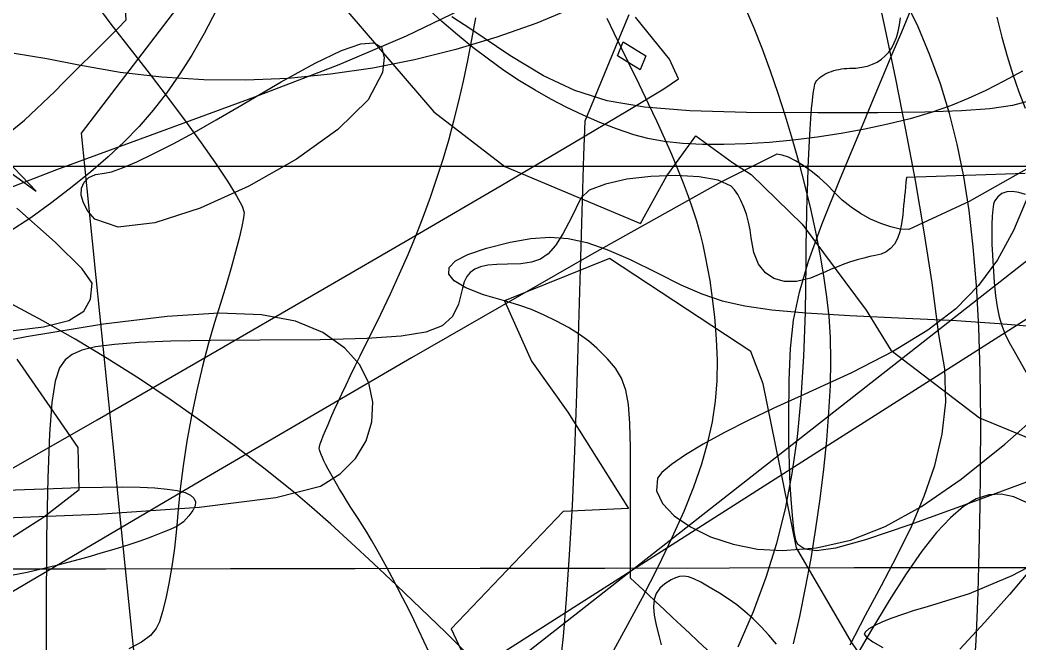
# Model space of a CAD drawing. Extents: x -75 to 75, y -75 to 75.
# Drawn here: x 22.84 to 47.86, y -11.84 to 3.79 of the extents above; entities that cross this region are included whole.
import ezdxf

# ---------------------------------------------------------------- set-up
doc = ezdxf.new("R2010")
doc.units = 0
for name, color, linetype in [('butterfly', 7, 'CONTINUOUS'), ('cat', 7, 'CONTINUOUS'), ('crosshair', 7, 'CONTINUOUS'), ('crown', 7, 'CONTINUOUS'), ('darth', 7, 'CONTINUOUS'), ('hellokitty', 7, 'CONTINUOUS'), ('ironman', 7, 'CONTINUOUS'), ('jackskellington', 7, 'CONTINUOUS'), ('m4', 7, 'CONTINUOUS'), ('mushroom', 7, 'CONTINUOUS'), ('nes', 7, 'CONTINUOUS'), ('skullbones', 7, 'CONTINUOUS'), ('star', 7, 'CONTINUOUS'), ('stormtrooper', 7, 'CONTINUOUS'), ('thundercats', 7, 'CONTINUOUS'), ('wolf', 7, 'CONTINUOUS')]:
    doc.layers.add(name, color=color, linetype=linetype)

msp = doc.modelspace()

# ---------------------------------------------------------------- linework, layer by layer
at = {"layer": 'butterfly', "color": 7}
for p, q in [((32.520151, 3.386664), (33.872794, 4.040691)), ((30.827825, 2.672836), (32.520151, 3.386664)), ((28.716585, 1.857406), (30.827825, 2.672836)), ((26.107204, 0.898559), (28.716585, 1.857406)), ((23.762302, 0.035072), (26.107204, 0.898559)), ((21.723916, -0.748053), (23.762302, 0.035072)), ((48.075607, -0.637433), (47.715802, -1.491228)), ((47.715802, -1.491228), (47.315013, -2.227648)), ((47.315013, -2.227648), (46.843747, -2.872661)), ((46.843747, -2.872661), (46.272506, -3.452227)), ((46.272506, -3.452227), (45.571802, -3.992301)), ((26.521488, -3.64466), (24.925431, -3.841109)), ((27.827671, -3.56756), (26.521488, -3.64466)), ((28.885063, -3.609193), (27.827671, -3.56756)), ((29.734741, -3.768939), (28.885063, -3.609193)), ((24.925431, -3.841109), (22.998417, -4.157523)), ((30.417793, -4.046183), (29.734741, -3.768939)), ((45.571802, -3.992301), (44.712145, -4.518846)), ((22.998417, -4.157523), (20.699363, -4.594516)), ((30.9753, -4.440312), (30.417793, -4.046183)), ((31.341128, -4.855379), (30.9753, -4.440312)), ((44.712145, -4.518846), (43.664045, -5.057823)), ((31.573487, -5.315433), (31.341128, -4.855379)), ((43.664045, -5.057823), (42.398005, -5.63519)), ((31.675914, -5.800477), (31.573487, -5.315433)), ((42.398005, -5.63519), (41.715907, -5.943456)), ((31.651953, -6.290519), (31.675914, -5.800477)), ((41.715907, -5.943456), (41.070697, -6.254575)), ((47.503836, -6.853027), (48.732821, -5.759566)), ((41.070697, -6.254575), (40.477121, -6.560061)), ((31.505138, -6.765558), (31.651953, -6.290519)), ((40.477121, -6.560061), (39.949941, -6.851416)), ((31.239003, -7.205605), (31.505138, -6.765558)), ((39.949941, -6.851416), (39.503912, -7.120153)), ((46.408806, -7.731069), (47.503836, -6.853027)), ((30.857094, -7.590655), (31.239003, -7.205605)), ((39.503912, -7.120153), (39.153787, -7.357776)), ((39.153787, -7.357776), (38.914327, -7.555797)), ((30.362948, -7.900721), (30.857094, -7.590655)), ((38.800286, -7.705717), (38.778922, -8.017349)), ((38.914327, -7.555797), (38.800286, -7.705717)), ((45.418776, -8.411664), (46.408806, -7.731069)), ((29.24602, -8.190171), (30.362948, -7.900721)), ((27.323299, -8.426509), (29.24602, -8.190171)), ((38.778922, -8.017349), (38.926925, -8.334542)), ((24.789868, -8.604606), (27.323299, -8.426509)), ((38.926925, -8.334542), (39.218543, -8.642367)), ((44.504802, -8.912775), (45.418776, -8.411664)), ((21.840808, -8.719323), (24.789868, -8.604606)), ((39.218543, -8.642367), (39.62803, -8.92591)), ((39.62803, -8.92591), (40.129635, -9.170252)), ((43.637931, -9.252371), (44.504802, -8.912775)), ((40.129635, -9.170252), (40.697618, -9.360473)), ((42.789213, -9.448419), (43.637931, -9.252371)), ((40.697618, -9.360473), (41.306219, -9.481659)), ((41.306219, -9.481659), (41.929699, -9.518884)), ((41.929699, -9.518884), (42.789213, -9.448419)), ((48.788495, -9.572063), (47.679904, -10.150421)), ((47.679904, -10.150421), (46.608289, -10.599234)), ((46.608289, -10.599234), (45.553365, -10.93196)), ((45.553365, -10.93196), (45.234459, -11.021904)), ((44.6691, -11.211873), (44.435553, -11.306291)), ((44.937553, -11.116146), (44.6691, -11.211873)), ((45.234459, -11.021904), (44.937553, -11.116146)), ((44.099, -11.479987), (44.008904, -11.55367)), ((44.243368, -11.396596), (44.099, -11.479987)), ((44.435553, -11.306291), (44.243368, -11.396596)), ((44.008904, -11.55367), (43.979536, -11.614833)), ((43.979536, -11.614833), (44.03677, -11.689729)), ((44.03677, -11.689729), (44.19488, -11.802753)), ((44.19488, -11.802753), (44.442911, -11.948355))]:
    msp.add_line(p, q, dxfattribs=at)
at = {"layer": 'cat', "color": 7}
for p, q in [((26.754581, 4.070759), (26.53773, 3.786666)), ((26.53773, 3.786666), (26.320879, 3.502573)), ((26.320879, 3.502573), (26.104028, 3.218488)), ((26.104028, 3.218488), (25.887177, 2.934394)), ((25.887177, 2.934394), (25.670325, 2.650312)), ((25.670325, 2.650312), (25.453483, 2.366219)), ((25.453483, 2.366219), (25.236632, 2.082137)), ((25.236632, 2.082137), (25.019781, 1.798043)), ((25.019781, 1.798043), (24.80293, 1.513961)), ((24.80293, 1.513961), (24.586078, 1.229868)), ((24.586078, 1.229868), (24.369227, 0.945775)), ((24.369227, 0.945775), (24.460588, 0.042714)), ((24.460588, 0.042714), (24.551851, -0.860346)), ((24.551851, -0.860346), (24.643214, -1.763406)), ((24.643214, -1.763406), (24.734575, -2.666467)), ((24.734575, -2.666467), (24.825835, -3.569524)), ((24.825835, -3.569524), (24.917097, -4.472584)), ((24.917097, -4.472584), (25.008461, -5.375645)), ((25.008461, -5.375645), (25.09972, -6.278705)), ((25.09972, -6.278705), (25.191084, -7.181765)), ((25.191084, -7.181765), (25.282343, -8.084826)), ((25.282343, -8.084826), (25.373707, -8.987883)), ((25.373707, -8.987883), (25.464966, -9.890943)), ((25.464966, -9.890943), (25.55633, -10.794004)), ((25.55633, -10.794004), (25.647691, -11.697064)), ((25.647691, -11.697064), (25.738953, -12.600124))]:
    msp.add_line(p, q, dxfattribs=at)
at = {"layer": 'crosshair', "color": 7}
msp.add_open_spline([(-74.87924, 0.120769), (-24.959736, 0.120769), (24.959767, 0.120769), (74.879271, 0.120769)], degree=3, dxfattribs=at)
at = {"layer": 'crown', "color": 7}
for p, q in [((24.985049, -9.982767), (21.860398, -9.987621)), ((28.109701, -9.977913), (24.985049, -9.982767)), ((31.234352, -9.973059), (28.109701, -9.977913)), ((34.359003, -9.968205), (31.234352, -9.973059)), ((37.483658, -9.96335), (34.359003, -9.968205)), ((40.608309, -9.958496), (37.483658, -9.96335)), ((43.732961, -9.953642), (40.608309, -9.958496)), ((46.857615, -9.948788), (43.732961, -9.953642)), ((49.982264, -9.943933), (46.857615, -9.948788))]:
    msp.add_line(p, q, dxfattribs=at)
at = {"layer": 'darth', "color": 7}
for p, q in [((24.440379, 4.598859), (25.111957, 3.681095)), ((34.125812, 3.552015), (33.65283, 3.868397)), ((25.111957, 3.681095), (26.009275, 2.530419)), ((35.106139, 2.893337), (34.125812, 3.552015)), ((35.946012, 2.38918), (35.106139, 2.893337)), ((26.009275, 2.530419), (26.500888, 1.893121)), ((36.73085, 2.018956), (35.946012, 2.38918)), ((37.546066, 1.762077), (36.73085, 2.018956)), ((26.500888, 1.893121), (26.959393, 1.281232)), ((38.477071, 1.597956), (37.546066, 1.762077)), ((48.160717, 1.765277), (47.691669, 1.644227)), ((39.609288, 1.506003), (38.477071, 1.597956)), ((41.028126, 1.465634), (39.609288, 1.506003)), ((46.418963, 1.50436), (45.501388, 1.473028)), ((47.13007, 1.55934), (46.418963, 1.50436)), ((47.691669, 1.644227), (47.13007, 1.55934)), ((26.959393, 1.281232), (27.374765, 0.709385)), ((42.819004, 1.456264), (41.028126, 1.465634)), ((44.320387, 1.459086), (42.819004, 1.456264)), ((45.501388, 1.473028), (44.320387, 1.459086)), ((27.374765, 0.709385), (27.736977, 0.192213)), ((27.736977, 0.192213), (28.036003, -0.255651)), ((28.036003, -0.255651), (28.261818, -0.619577)), ((28.261818, -0.619577), (28.404394, -0.884933)), ((23.719095, -1.786263), (22.754711, -0.929713)), ((28.404394, -0.884933), (28.453707, -1.037085)), ((28.43793, -1.172834), (28.393923, -1.391181)), ((28.453707, -1.037085), (28.43793, -1.172834)), ((28.393923, -1.391181), (28.324739, -1.680791)), ((28.324739, -1.680791), (28.233438, -2.030326)), ((35.115723, -1.785264), (35.63447, -1.690853)), ((35.63447, -1.690853), (36.106777, -1.657573)), ((36.106777, -1.657573), (36.561948, -1.689679)), ((36.561948, -1.689679), (37.029291, -1.791422)), ((24.39386, -2.450702), (23.719095, -1.786263)), ((34.056825, -2.090403), (34.521225, -1.936558)), ((34.521225, -1.936558), (35.115723, -1.785264)), ((37.029291, -1.791422), (37.538112, -1.967055)), ((37.538112, -1.967055), (38.117724, -2.220829)), ((28.233438, -2.030326), (28.123083, -2.428452)), ((33.583626, -2.416308), (33.74447, -2.250781)), ((33.74447, -2.250781), (34.056825, -2.090403)), ((38.117724, -2.220829), (38.79743, -2.556998)), ((24.647914, -2.815745), (24.39386, -2.450702)), ((28.123083, -2.428452), (27.996731, -2.863827)), ((33.573776, -2.585593), (33.583626, -2.416308)), ((33.714365, -2.757257), (33.573776, -2.585593)), ((38.79743, -2.556998), (39.390676, -2.85262)), ((24.605111, -3.210933), (24.647914, -2.815745)), ((27.996731, -2.863827), (27.857443, -3.32512)), ((34.004877, -2.929915), (33.714365, -2.757257)), ((34.444779, -3.102178), (34.004877, -2.929915)), ((39.390676, -2.85262), (39.912705, -3.081661)), ((24.432061, -3.51759), (24.605111, -3.210933)), ((35.033537, -3.272663), (34.444779, -3.102178)), ((39.912705, -3.081661), (40.425443, -3.255383)), ((27.857443, -3.32512), (27.708279, -3.800994)), ((35.333455, -3.361289), (35.033537, -3.272663)), ((35.646569, -3.475888), (35.333455, -3.361289)), ((35.963646, -3.611671), (35.646569, -3.475888)), ((40.425443, -3.255383), (40.990811, -3.385052)), ((40.990811, -3.385052), (41.670735, -3.481934)), ((41.670735, -3.481934), (42.527135, -3.557295)), ((23.427382, -3.911132), (24.061805, -3.747169)), ((24.061805, -3.747169), (24.432061, -3.51759)), ((36.275447, -3.763848), (35.963646, -3.611671)), ((42.527135, -3.557295), (43.621937, -3.622398)), ((43.621937, -3.622398), (45.017063, -3.688515)), ((45.017063, -3.688515), (46.29135, -3.751653)), ((46.29135, -3.751653), (47.358046, -3.820135)), ((22.461833, -4.020933), (23.427382, -3.911132)), ((27.708279, -3.800994), (27.555754, -4.316166)), ((36.57274, -3.927627), (36.275447, -3.763848)), ((36.846287, -4.098219), (36.57274, -3.927627)), ((47.358046, -3.820135), (48.259272, -3.900257)), ((37.086856, -4.270832), (36.846287, -4.098219)), ((27.555754, -4.316166), (27.406833, -4.890087)), ((37.285208, -4.440676), (37.086856, -4.270832)), ((37.55125, -4.705728), (37.285208, -4.440676)), ((37.754755, -4.947528), (37.55125, -4.705728)), ((27.406833, -4.890087), (27.26525, -5.503525)), ((37.904064, -5.198567), (37.754755, -4.947528)), ((38.007519, -5.491333), (37.904064, -5.198567)), ((27.26525, -5.503525), (27.134737, -6.137247)), ((38.073463, -5.858318), (38.007519, -5.491333)), ((38.110236, -6.332017), (38.073463, -5.858318)), ((27.134737, -6.137247), (27.019028, -6.772021)), ((38.126182, -6.944916), (38.110236, -6.332017)), ((27.019028, -6.772021), (26.921857, -7.388609)), ((38.129653, -7.729505), (38.126182, -6.944916)), ((26.921857, -7.388609), (26.846956, -7.967782)), ((38.129653, -8.039481), (38.129653, -7.729505)), ((26.846956, -7.967782), (26.798058, -8.490306)), ((38.129653, -8.349457), (38.129653, -8.039481)), ((26.798058, -8.490306), (26.756461, -8.978003)), ((38.129653, -8.65943), (38.129653, -8.349457)), ((38.129653, -8.969406), (38.129653, -8.65943)), ((26.756461, -8.978003), (26.702482, -9.457368)), ((38.129653, -9.279382), (38.129653, -8.969406)), ((26.702482, -9.457368), (26.638387, -9.916163)), ((38.129653, -9.589355), (38.129653, -9.279382)), ((38.129653, -9.899331), (38.129653, -9.589355)), ((26.638387, -9.916163), (26.566443, -10.342155)), ((38.129653, -10.209307), (38.129653, -9.899331)), ((38.340307, -10.406736), (38.129653, -10.209307)), ((26.566443, -10.342155), (26.488916, -10.72311)), ((38.550957, -10.604161), (38.340307, -10.406736)), ((26.488916, -10.72311), (26.408073, -11.046787)), ((38.761611, -10.80159), (38.550957, -10.604161)), ((38.972264, -10.999018), (38.761611, -10.80159)), ((39.182918, -11.196447), (38.972264, -10.999018)), ((26.408073, -11.046787), (26.32618, -11.300957)), ((39.393568, -11.393873), (39.182918, -11.196447)), ((26.245504, -11.47338), (26.100991, -11.646645)), ((26.32618, -11.300957), (26.245504, -11.47338)), ((39.604222, -11.591301), (39.393568, -11.393873)), ((26.100991, -11.646645), (25.878645, -11.815188)), ((39.814875, -11.78873), (39.604222, -11.591301)), ((25.878645, -11.815188), (25.564068, -11.984423)), ((40.793278, -12.692134), (39.814875, -11.78873))]:
    msp.add_line(p, q, dxfattribs=at)
at = {"layer": 'hellokitty', "color": 7}
for p, q in [((33.401214, 3.75066), (33.00835, 4.10917)), ((33.791378, 3.413498), (33.401214, 3.75066)), ((34.179899, 3.096957), (33.791378, 3.413498)), ((34.567834, 2.800302), (34.179899, 3.096957)), ((34.956242, 2.52281), (34.567834, 2.800302)), ((35.34618, 2.26375), (34.956242, 2.52281)), ((47.945207, 2.504968), (47.479314, 2.251069)), ((35.738703, 2.022388), (35.34618, 2.26375)), ((36.134875, 1.798001), (35.738703, 2.022388)), ((47.026305, 2.020996), (46.587616, 1.815784)), ((47.479314, 2.251069), (47.026305, 2.020996)), ((36.535752, 1.589857), (36.134875, 1.798001)), ((46.587616, 1.815784), (46.143136, 1.634436)), ((36.942389, 1.397226), (36.535752, 1.589857)), ((46.143136, 1.634436), (45.654764, 1.466063)), ((37.355848, 1.219381), (36.942389, 1.397226)), ((45.129636, 1.31143), (44.574897, 1.171324)), ((45.654764, 1.466063), (45.129636, 1.31143)), ((37.777183, 1.055587), (37.355848, 1.219381)), ((38.207453, 0.905123), (37.777183, 1.055587)), ((43.997685, 1.046511), (43.405143, 0.937774)), ((44.574897, 1.171324), (43.997685, 1.046511)), ((38.560431, 0.810491), (38.207453, 0.905123)), ((38.969654, 0.739651), (38.560431, 0.810491)), ((42.202619, 0.771624), (41.606919, 0.715764)), ((42.804407, 0.845888), (42.202619, 0.771624)), ((43.405143, 0.937774), (42.804407, 0.845888)), ((39.42781, 0.691865), (38.969654, 0.739651)), ((39.927753, 0.666352), (39.42781, 0.691865)), ((40.462347, 0.662345), (39.927753, 0.666352)), ((41.024449, 0.67908), (40.462347, 0.662345)), ((41.606919, 0.715764), (41.024449, 0.67908))]:
    msp.add_line(p, q, dxfattribs=at)
at = {"layer": 'ironman', "color": 7}
for p, q in [((44.505824, 3.581527), (44.229991, 4.85175)), ((36.761454, 4.113891), (35.779648, 3.708572)), ((35.779648, 3.708572), (34.776153, 3.351273)), ((44.772261, 2.309537), (44.505824, 3.581527)), ((34.776153, 3.351273), (33.754452, 3.043055)), ((33.754452, 3.043055), (32.718017, 2.784989)), ((23.506433, 2.813496), (22.690711, 2.9436)), ((24.313396, 2.653775), (23.506433, 2.813496)), ((32.718017, 2.784989), (31.670323, 2.578137)), ((25.342521, 2.472309), (24.313396, 2.653775)), ((31.670323, 2.578137), (30.614854, 2.423569)), ((26.384728, 2.349469), (25.342521, 2.472309)), ((27.436543, 2.284242), (26.384728, 2.349469)), ((28.494488, 2.275549), (27.436543, 2.284242)), ((29.555082, 2.32235), (28.494488, 2.275549)), ((30.614854, 2.423569), (29.555082, 2.32235)), ((45.026021, 1.03518), (44.772261, 2.309537)), ((45.26381, -0.242144), (45.026021, 1.03518)), ((45.482343, -1.523029), (45.26381, -0.242144)), ((45.678338, -2.808077), (45.482343, -1.523029)), ((45.848501, -4.097884), (45.678338, -2.808077)), ((45.998948, -4.960995), (45.848501, -4.097884)), ((46.02051, -5.794254), (45.998948, -4.960995)), ((45.930467, -6.601759), (46.02051, -5.794254)), ((45.746089, -7.387607), (45.930467, -6.601759)), ((45.484649, -8.155892), (45.746089, -7.387607)), ((45.163427, -8.910712), (45.484649, -8.155892)), ((44.799693, -9.656163), (45.163427, -8.910712)), ((44.410726, -10.396341), (44.799693, -9.656163)), ((44.013797, -11.135346), (44.410726, -10.396341)), ((43.626188, -11.877269), (44.013797, -11.135346))]:
    msp.add_line(p, q, dxfattribs=at)
at = {"layer": 'jackskellington', "color": 7}
for p, q in [((47.327179, -0.644644), (47.247014, -0.755664)), ((47.431015, -0.567317), (47.327179, -0.644644)), ((47.555201, -0.523545), (47.431015, -0.567317)), ((47.696428, -0.513187), (47.555201, -0.523545)), ((47.851382, -0.536104), (47.696428, -0.513187)), ((48.01675, -0.59215), (47.851382, -0.536104)), ((47.202169, -0.963157), (47.18803, -1.133509)), ((47.221896, -0.835042), (47.202169, -0.963157)), ((47.247014, -0.755664), (47.221896, -0.835042)), ((47.18803, -1.133509), (47.179619, -1.33961)), ((47.179619, -1.33961), (47.177079, -1.574967)), ((47.177079, -1.574967), (47.180607, -1.833084)), ((47.180607, -1.833084), (47.190344, -2.107472)), ((47.190344, -2.107472), (47.206459, -2.391633)), ((47.206459, -2.391633), (47.236603, -2.79177)), ((47.236603, -2.79177), (47.270204, -3.126621)), ((47.270204, -3.126621), (47.310494, -3.409321)), ((47.310494, -3.409321), (47.360707, -3.653)), ((47.360707, -3.653), (47.424075, -3.870796)), ((47.424075, -3.870796), (47.503828, -4.075842)), ((47.503828, -4.075842), (47.603198, -4.281269)), ((47.603198, -4.281269), (47.725417, -4.500217)), ((47.725417, -4.500217), (48.222182, -5.375227)), ((48.164377, -9.977882), (47.618698, -10.622562)), ((39.144448, -10.24958), (38.983062, -10.350463)), ((39.254613, -10.196737), (39.144448, -10.24958)), ((39.357026, -10.165619), (39.254613, -10.196737)), ((39.461513, -10.158959), (39.357026, -10.165619)), ((39.577899, -10.179533), (39.461513, -10.158959)), ((39.716016, -10.23005), (39.577899, -10.179533)), ((39.885691, -10.313269), (39.716016, -10.23005)), ((38.859285, -10.463327), (38.772033, -10.593383)), ((38.983062, -10.350463), (38.859285, -10.463327)), ((40.096748, -10.431935), (39.885691, -10.313269)), ((40.35902, -10.588794), (40.096748, -10.431935)), ((38.720217, -10.74584), (38.702748, -10.925897)), ((38.772033, -10.593383), (38.720217, -10.74584)), ((40.575611, -10.728523), (40.35902, -10.588794)), ((40.787201, -10.881634), (40.575611, -10.728523)), ((47.618698, -10.622562), (47.004859, -11.313899)), ((38.702748, -10.925897), (38.718552, -11.138769)), ((40.994282, -11.048591), (40.787201, -10.881634)), ((38.718552, -11.138769), (38.766544, -11.389659)), ((41.197352, -11.229862), (40.994282, -11.048591)), ((41.396903, -11.425908), (41.197352, -11.229862)), ((38.766544, -11.389659), (38.845631, -11.683774)), ((41.593434, -11.637196), (41.396903, -11.425908)), ((47.004859, -11.313899), (46.378741, -11.990251)), ((38.845631, -11.683774), (38.894213, -11.878965)), ((41.787439, -11.864188), (41.593434, -11.637196))]:
    msp.add_line(p, q, dxfattribs=at)
at = {"layer": 'm4', "color": 7}
for p, q in [((38.031513, -0.208878), (37.497024, -0.326712)), ((38.639919, -0.135884), (38.031513, -0.208878)), ((39.26402, -0.112291), (38.639919, -0.135884)), ((39.845595, -0.142658), (39.26402, -0.112291)), ((40.326426, -0.231555), (39.845595, -0.142658)), ((40.648289, -0.38354), (40.326426, -0.231555)), ((45.03643, -0.166743), (45.025056, -0.283069)), ((45.532904, -0.149329), (45.03643, -0.166743)), ((46.02938, -0.131916), (45.532904, -0.149329)), ((46.525855, -0.114503), (46.02938, -0.131916)), ((47.022329, -0.09709), (46.525855, -0.114503)), ((47.518805, -0.079677), (47.022329, -0.09709)), ((48.015279, -0.062264), (47.518805, -0.079677)), ((37.094668, -0.484824), (36.882668, -0.678646)), ((37.497024, -0.326712), (37.094668, -0.484824)), ((40.732459, -0.47128), (40.648289, -0.38354)), ((40.814636, -0.590742), (40.732459, -0.47128)), ((45.013682, -0.399395), (45.002309, -0.515722)), ((45.025056, -0.283069), (45.013682, -0.399395)), ((36.882668, -0.678646), (36.641399, -1.187072)), ((40.892761, -0.736623), (40.814636, -0.590742)), ((40.964776, -0.903616), (40.892761, -0.736623)), ((44.979562, -0.748377), (44.968188, -0.864703)), ((44.990935, -0.632051), (44.979562, -0.748377)), ((45.002309, -0.515722), (44.990935, -0.632051)), ((41.028617, -1.086423), (40.964776, -0.903616)), ((44.956815, -0.98103), (44.945441, -1.097356)), ((44.968188, -0.864703), (44.956815, -0.98103)), ((36.641399, -1.187072), (36.436184, -1.57984)), ((41.082228, -1.279734), (41.028617, -1.086423)), ((44.945441, -1.097356), (44.914659, -1.328073)), ((41.123548, -1.478249), (41.082228, -1.279734)), ((41.150529, -1.676662), (41.123548, -1.478249)), ((44.914659, -1.328073), (44.869992, -1.526388)), ((36.436184, -1.57984), (36.250637, -1.871703)), ((41.216467, -2.040153), (41.150529, -1.676662)), ((44.810403, -1.693827), (44.734867, -1.83191)), ((44.869992, -1.526388), (44.810403, -1.693827)), ((36.250637, -1.871703), (36.068373, -2.077415)), ((44.642349, -1.942166), (44.531819, -2.026113)), ((44.734867, -1.83191), (44.642349, -1.942166)), ((35.873001, -2.21173), (35.648144, -2.289406)), ((36.068373, -2.077415), (35.873001, -2.21173)), ((41.335119, -2.332553), (41.216467, -2.040153)), ((43.807414, -2.227199), (43.640234, -2.279568)), ((43.968594, -2.18223), (43.807414, -2.227199)), ((44.118682, -2.146328), (43.968594, -2.18223)), ((44.252602, -2.121182), (44.118682, -2.146328)), ((44.402248, -2.085278), (44.252602, -2.121182)), ((44.531819, -2.026113), (44.402248, -2.085278)), ((34.225224, -2.462386), (34.110261, -2.54326)), ((34.372282, -2.403063), (34.225224, -2.462386)), ((34.555272, -2.363233), (34.372282, -2.403063)), ((34.778038, -2.340853), (34.555272, -2.363233)), ((35.04442, -2.333854), (34.778038, -2.340853)), ((35.377414, -2.325189), (35.04442, -2.333854)), ((35.648144, -2.289406), (35.377414, -2.325189)), ((41.503973, -2.552708), (41.335119, -2.332553)), ((43.153505, -2.464297), (43.013145, -2.529499)), ((43.308194, -2.399789), (43.153505, -2.464297)), ((43.472131, -2.337655), (43.308194, -2.399789)), ((43.640234, -2.279568), (43.472131, -2.337655)), ((34.023548, -2.647736), (33.961245, -2.777874)), ((34.110261, -2.54326), (34.023548, -2.647736)), ((41.720508, -2.69947), (41.503973, -2.552708)), ((41.982209, -2.771682), (41.720508, -2.69947)), ((42.631044, -2.687842), (42.286561, -2.768182)), ((43.013145, -2.529499), (42.631044, -2.687842)), ((33.91951, -2.935726), (33.821353, -3.339928)), ((33.961245, -2.777874), (33.91951, -2.935726)), ((42.286561, -2.768182), (41.982209, -2.771682)), ((33.821353, -3.339928), (33.66733, -3.650262)), ((33.66733, -3.650262), (33.408772, -3.879271)), ((33.408772, -3.879271), (32.997016, -4.039489)), ((27.61493, -4.251525), (26.614992, -4.2697)), ((28.844692, -4.243228), (27.61493, -4.251525)), ((30.355898, -4.232786), (28.844692, -4.243228)), ((31.519247, -4.203706), (30.355898, -4.232786)), ((32.383397, -4.143454), (31.519247, -4.203706)), ((32.997016, -4.039489), (32.383397, -4.143454)), ((24.38649, -4.494713), (24.140433, -4.602333)), ((24.730625, -4.410301), (24.38649, -4.494713)), ((25.199188, -4.346434), (24.730625, -4.410301)), ((25.818527, -4.300454), (25.199188, -4.346434)), ((26.614992, -4.2697), (25.818527, -4.300454)), ((23.966105, -4.735819), (23.826507, -4.937574)), ((24.140433, -4.602333), (23.966105, -4.735819)), ((23.826507, -4.937574), (23.716411, -5.273)), ((23.716411, -5.273), (23.632459, -5.80392)), ((23.632459, -5.80392), (23.571297, -6.592164)), ((23.571297, -6.592164), (23.529568, -7.699564)), ((23.529568, -7.699564), (23.503917, -9.187942)), ((23.503917, -9.187942), (23.490988, -11.119132)), ((23.490988, -11.119132), (23.487423, -13.554958))]:
    msp.add_line(p, q, dxfattribs=at)
at = {"layer": 'mushroom', "color": 7}
for p, q in [((23.412099, -3.75935), (22.611615, -3.327036)), ((24.216194, -4.219092), (23.412099, -3.75935)), ((25.021434, -4.704887), (24.216194, -4.219092)), ((25.825349, -5.215368), (25.021434, -4.704887)), ((26.625472, -5.749157), (25.825349, -5.215368)), ((27.419336, -6.30489), (26.625472, -5.749157)), ((28.204472, -6.881187), (27.419336, -6.30489)), ((28.978414, -7.476682), (28.204472, -6.881187)), ((29.738693, -8.090002), (28.978414, -7.476682)), ((30.149461, -8.438619), (29.738693, -8.090002)), ((30.61795, -8.852391), (30.149461, -8.438619)), ((31.134598, -9.321828), (30.61795, -8.852391)), ((31.689833, -9.837437), (31.134598, -9.321828)), ((32.274098, -10.389723), (31.689833, -9.837437)), ((32.877822, -10.969193), (32.274098, -10.389723)), ((33.491444, -11.566356), (32.877822, -10.969193)), ((34.105393, -12.17172), (33.491444, -11.566356))]:
    msp.add_line(p, q, dxfattribs=at)
at = {"layer": 'nes', "color": 7}
for p, q in [((39.106404, 2.801394), (38.251895, 3.852757)), ((30.227753, 2.707265), (30.886011, 3.02328)), ((30.886011, 3.02328), (31.37073, 3.191476)), ((31.37073, 3.191476), (31.698943, 3.215888)), ((31.698943, 3.215888), (31.887685, 3.100555)), ((31.887685, 3.100555), (31.953987, 2.849513)), ((31.953987, 2.849513), (31.914888, 2.466797)), ((39.327974, 2.307164), (39.106404, 2.801394)), ((29.378918, 2.239397), (30.227753, 2.707265)), ((31.914888, 2.466797), (31.553404, 1.783647)), ((38.959547, 2.06362), (39.327974, 2.307164)), ((28.322479, 1.615638), (29.378918, 2.239397)), ((38.05686, 1.51443), (38.959547, 2.06362)), ((31.553404, 1.783647), (30.793761, 1.039755)), ((27.753394, 1.279804), (28.322479, 1.615638)), ((36.679635, 0.694639), (38.05686, 1.51443)), ((27.198916, 0.966447), (27.753394, 1.279804)), ((30.793761, 1.039755), (29.758025, 0.29742)), ((49.890609, 1.086894), (46.609023, -0.765471)), ((26.672865, 0.68243), (27.198916, 0.966447)), ((26.189061, 0.434619), (26.672865, 0.68243)), ((34.8876, -0.360714), (36.679635, 0.694639)), ((25.761327, 0.229881), (26.189061, 0.434619)), ((29.758025, 0.29742), (28.568269, -0.381051)), ((41.787826, 0.419484), (40.403312, -0.268461)), ((41.922429, 0.399982), (41.787826, 0.419484)), ((42.082133, 0.344063), (41.922429, 0.399982)), ((42.261005, 0.255657), (42.082133, 0.344063)), ((42.453108, 0.138684), (42.261005, 0.255657)), ((25.12935, -0.022922), (25.403483, 0.075077)), ((25.403483, 0.075077), (25.761327, 0.229881)), ((42.652507, -0.002932), (42.453108, 0.138684)), ((24.44016, -0.27822), (24.558036, -0.160946)), ((24.558036, -0.160946), (24.72944, -0.084717)), ((24.72944, -0.084717), (24.952751, -0.057257)), ((24.952751, -0.057257), (25.12935, -0.022922)), ((42.853266, -0.165275), (42.652507, -0.002932)), ((43.049444, -0.344418), (42.853266, -0.165275)), ((24.371478, -0.605048), (24.377433, -0.428825)), ((24.377433, -0.428825), (24.44016, -0.27822)), ((28.568269, -0.381051), (27.346563, -0.93336)), ((32.740484, -1.616577), (34.8876, -0.360714)), ((40.403312, -0.268461), (37.149687, -2.090333)), ((43.23511, -0.536448), (43.049444, -0.344418)), ((24.423914, -0.799171), (24.371478, -0.605048)), ((43.429332, -0.728043), (43.23511, -0.536448)), ((43.65003, -0.905942), (43.429332, -0.728043)), ((24.536365, -1.003481), (24.423914, -0.799171)), ((27.346563, -0.93336), (26.214978, -1.297198)), ((43.889555, -1.066312), (43.65003, -0.905942)), ((46.609023, -0.765471), (45.101578, -1.471035)), ((24.71045, -1.210259), (24.536365, -1.003481)), ((25.295583, -1.410267), (24.71045, -1.210259)), ((44.140244, -1.20532), (43.889555, -1.066312)), ((44.394447, -1.319129), (44.140244, -1.20532)), ((26.214978, -1.297198), (25.295583, -1.410267)), ((44.644508, -1.403909), (44.394447, -1.319129)), ((44.882771, -1.455824), (44.644508, -1.403909)), ((45.101578, -1.471035), (44.882771, -1.455824)), ((30.298015, -3.037913), (32.740484, -1.616577)), ((42.903301, -6.980453), (51.448445, -1.542158)), ((37.149687, -2.090333), (32.644752, -4.683176)), ((27.619918, -4.589678), (30.298015, -3.037913)), ((24.765921, -6.236823), (27.619918, -4.589678)), ((32.644752, -4.683176), (27.506308, -7.684039)), ((21.911018, -7.876148), (24.765921, -6.236823)), ((33.513742, -12.971176), (42.903301, -6.980453)), ((27.506308, -7.684039), (22.352155, -10.72997))]:
    msp.add_line(p, q, dxfattribs=at)
at = {"layer": 'skullbones', "color": 7}
for p, q in [((25.498511, 3.786533), (25.480572, 4.034502)), ((44.91865, 3.491718), (45.154238, 4.053919)), ((25.274405, 3.562429), (25.498511, 3.786533)), ((38.083301, 3.919068), (37.807228, 3.25223)), ((25.050301, 3.338325), (25.274405, 3.562429)), ((24.826196, 3.114218), (25.050301, 3.338325)), ((44.683059, 2.929517), (44.91865, 3.491718)), ((24.602091, 2.890114), (24.826196, 3.114218)), ((37.807228, 3.25223), (37.531153, 2.585395)), ((24.377986, 2.666009), (24.602091, 2.890114)), ((44.447468, 2.36732), (44.683059, 2.929517)), ((24.153881, 2.441905), (24.377986, 2.666009)), ((37.531153, 2.585395), (37.25508, 1.918561)), ((23.929776, 2.217798), (24.153881, 2.441905)), ((44.211881, 1.805119), (44.447468, 2.36732)), ((23.705671, 1.993694), (23.929776, 2.217798)), ((22.94581, 1.277047), (23.705671, 1.993694)), ((37.25508, 1.918561), (36.979005, 1.251726)), ((43.97629, 1.242921), (44.211881, 1.805119)), ((22.207045, 0.68416), (22.94581, 1.277047)), ((36.979005, 1.251726), (36.953407, 0.397343)), ((43.376051, -0.200087), (43.97629, 1.242921)), ((36.953407, 0.397343), (36.92781, -0.457039)), ((42.918815, -1.343285), (43.376051, -0.200087)), ((36.92781, -0.457039), (36.902212, -1.311422)), ((36.902212, -1.311422), (36.876615, -2.165802)), ((42.585177, -2.263295), (42.918815, -1.343285)), ((36.876615, -2.165802), (36.851017, -3.020184)), ((42.355722, -3.036737), (42.585177, -2.263295)), ((36.851017, -3.020184), (36.82542, -3.874567)), ((42.211044, -3.740232), (42.355722, -3.036737)), ((42.131734, -4.450405), (42.211044, -3.740232)), ((36.82542, -3.874567), (36.799822, -4.728949)), ((42.098381, -5.24387), (42.131734, -4.450405)), ((36.799822, -4.728949), (36.774224, -5.583332)), ((42.091579, -6.19725), (42.098381, -5.24387)), ((36.774224, -5.583332), (36.724034, -7.028804)), ((42.096123, -6.792889), (42.091579, -6.19725)), ((42.109133, -7.357336), (42.096123, -6.792889)), ((36.724034, -7.028804), (36.663497, -8.384757)), ((42.129679, -7.877612), (42.109133, -7.357336)), ((48.747815, -7.541438), (46.670601, -8.315983)), ((42.156885, -8.340736), (42.129679, -7.877612)), ((36.663497, -8.384757), (36.594443, -9.627221)), ((42.189815, -8.733731), (42.156885, -8.340736)), ((46.670601, -8.315983), (45.119626, -8.87544)), ((42.227562, -9.043608), (42.189815, -8.733731)), ((45.119626, -8.87544), (44.010766, -9.245978)), ((42.269218, -9.257394), (42.227562, -9.043608)), ((42.313868, -9.362101), (42.269218, -9.257394)), ((44.010766, -9.245978), (43.259889, -9.45375)), ((42.49556, -9.485661), (42.313868, -9.362101)), ((42.782863, -9.524927), (42.49556, -9.485661)), ((43.259889, -9.45375), (42.782863, -9.524927)), ((36.594443, -9.627221), (36.5187, -10.732228)), ((36.5187, -10.732228), (36.438101, -11.675801)), ((36.438101, -11.675801), (36.354472, -12.433977))]:
    msp.add_line(p, q, dxfattribs=at)
at = {"layer": 'star', "color": 7}
msp.add_line((75.004095, 18.891137), (29.276864, -16.983332), dxfattribs=at)
at = {"layer": 'stormtrooper', "color": 7}
for p, q in [((27.759906, 4.038346), (27.449037, 3.444725)), ((34.153929, 3.29379), (34.249024, 3.836585)), ((37.533611, 3.833845), (37.71114, 3.464484)), ((44.86682, 3.663414), (44.891429, 3.842275)), ((47.305714, 3.855404), (47.429231, 3.359091)), ((44.83238, 3.49876), (44.86682, 3.663414)), ((27.449037, 3.444725), (27.139518, 2.903319)), ((34.052733, 2.766726), (34.153929, 3.29379)), ((37.71114, 3.464484), (37.89233, 3.09085)), ((44.733509, 3.21146), (44.787984, 3.34816)), ((44.787984, 3.34816), (44.83238, 3.49876)), ((47.429231, 3.359091), (47.562663, 2.879923)), ((37.89233, 3.09085), (38.076127, 2.715246)), ((44.593849, 2.979149), (44.668838, 3.088507)), ((44.668838, 3.088507), (44.733509, 3.21146)), ((27.139518, 2.903319), (26.82663, 2.407017)), ((33.944752, 2.253333), (34.052733, 2.766726)), ((44.305779, 2.731101), (44.412439, 2.800598)), ((44.412439, 2.800598), (44.508423, 2.88323)), ((44.508423, 2.88323), (44.593849, 2.979149)), ((47.562663, 2.879923), (47.704954, 2.420552)), ((38.076127, 2.715246), (38.33438, 2.186206)), ((43.160671, 2.496975), (43.221269, 2.516731)), ((43.221269, 2.516731), (43.283694, 2.533918)), ((43.283694, 2.533918), (43.347513, 2.548368)), ((43.347513, 2.548368), (43.412297, 2.559911)), ((43.412297, 2.559911), (43.477612, 2.568377)), ((43.477612, 2.568377), (43.543034, 2.57357)), ((43.543034, 2.57357), (43.608125, 2.575264)), ((43.608125, 2.575264), (43.769969, 2.581388)), ((43.769969, 2.581388), (43.920537, 2.599873)), ((43.920537, 2.599873), (44.059949, 2.630892)), ((44.059949, 2.630892), (44.188324, 2.674583)), ((44.188324, 2.674583), (44.305779, 2.731101)), ((26.82663, 2.407017), (26.505654, 1.948713)), ((33.829303, 1.751553), (33.944752, 2.253333)), ((42.768441, 2.233205), (42.793248, 2.268056)), ((42.793248, 2.268056), (42.823748, 2.301931)), ((42.823748, 2.301931), (42.859517, 2.334655)), ((42.859517, 2.334655), (42.900123, 2.36605)), ((42.900123, 2.36605), (42.945137, 2.39594)), ((42.945137, 2.39594), (42.994131, 2.424162)), ((42.994131, 2.424162), (43.046673, 2.450521)), ((43.046673, 2.450521), (43.10233, 2.474849)), ((43.10233, 2.474849), (43.160671, 2.496975)), ((47.704954, 2.420552), (47.855034, 1.983627)), ((38.33438, 2.186206), (38.56966, 1.695851)), ((42.704292, 1.941508), (42.725317, 2.078485)), ((42.725317, 2.078485), (42.746738, 2.176495)), ((42.746738, 2.176495), (42.768441, 2.233205)), ((26.505654, 1.948713), (26.171873, 1.521302)), ((33.705704, 1.259318), (33.829303, 1.751553)), ((42.663962, 1.560009), (42.683803, 1.767905)), ((42.683803, 1.767905), (42.704292, 1.941508)), ((47.855034, 1.983627), (48.011842, 1.571803)), ((26.171873, 1.521302), (25.820566, 1.117679)), ((38.56966, 1.695851), (38.783223, 1.240683)), ((42.644912, 1.320154), (42.663962, 1.560009)), ((33.573271, 0.77457), (33.705704, 1.259318)), ((42.626765, 1.050677), (42.644912, 1.320154)), ((25.820566, 1.117679), (25.447016, 0.730733)), ((38.783223, 1.240683), (38.976331, 0.817211)), ((42.609635, 0.753914), (42.626765, 1.050677)), ((33.431319, 0.295247), (33.573271, 0.77457)), ((38.976331, 0.817211), (39.150236, 0.421942)), ((42.593661, 0.432201), (42.609635, 0.753914)), ((25.447016, 0.730733), (25.046505, 0.353365)), ((25.046505, 0.353365), (24.614313, -0.021539)), ((33.279162, -0.180715), (33.431319, 0.295247)), ((39.150236, 0.421942), (39.306201, 0.051381)), ((42.578957, 0.087873), (42.593661, 0.432201)), ((39.306201, 0.051381), (39.445475, -0.297965)), ((42.565664, -0.276736), (42.578957, 0.087873)), ((24.614313, -0.021539), (24.145722, -0.401077)), ((33.116122, -0.655374), (33.279162, -0.180715)), ((24.145722, -0.401077), (23.636014, -0.792361)), ((39.445475, -0.297965), (39.569322, -0.62959)), ((42.553896, -0.659291), (42.565664, -0.276736)), ((32.941508, -1.130794), (33.116122, -0.655374)), ((39.569322, -0.62959), (39.678997, -0.946988)), ((42.543792, -1.057453), (42.553896, -0.659291)), ((23.636014, -0.792361), (23.105864, -1.172848)), ((39.678997, -0.946988), (39.775754, -1.253654)), ((23.105864, -1.172848), (22.568684, -1.522942)), ((32.754646, -1.609036), (32.941508, -1.130794)), ((42.535467, -1.468888), (42.543792, -1.057453)), ((39.775754, -1.253654), (39.860852, -1.553077)), ((42.529032, -1.891259), (42.535467, -1.468888)), ((32.554844, -2.092161), (32.754646, -1.609036)), ((39.860852, -1.553077), (39.935551, -1.848759)), ((39.935551, -1.848759), (40.001105, -2.144183)), ((42.524629, -2.322235), (42.529032, -1.891259)), ((32.341419, -2.582232), (32.554844, -2.092161)), ((40.001105, -2.144183), (40.058772, -2.442853)), ((40.058772, -2.442853), (40.109809, -2.748257)), ((42.506341, -3.536515), (42.524629, -2.322235)), ((32.113691, -3.081311), (32.341419, -2.582232)), ((40.109809, -2.748257), (40.155472, -3.063889)), ((31.870977, -3.591458), (32.113691, -3.081311)), ((40.155472, -3.063889), (40.227191, -3.656262)), ((31.612589, -4.114735), (31.870977, -3.591458)), ((40.227191, -3.656262), (40.275256, -4.214269)), ((42.467646, -4.655526), (42.506341, -3.536515)), ((31.482126, -4.376005), (31.612589, -4.114735)), ((40.275256, -4.214269), (40.296761, -4.74706)), ((31.355321, -4.632904), (31.482126, -4.376005)), ((31.232831, -4.883977), (31.355321, -4.632904)), ((40.296761, -4.74706), (40.288831, -5.263792)), ((42.403533, -5.69385), (42.467646, -4.655526)), ((31.115313, -5.127763), (31.232831, -4.883977)), ((31.003423, -5.362812), (31.115313, -5.127763)), ((30.897819, -5.587661), (31.003423, -5.362812)), ((40.288831, -5.263792), (40.24858, -5.77362)), ((30.799157, -5.80086), (30.897819, -5.587661)), ((42.309, -6.66608), (42.403533, -5.69385)), ((30.62528, -6.186475), (30.708089, -6.00095)), ((30.708089, -6.00095), (30.799157, -5.80086)), ((40.24858, -5.77362), (40.173108, -6.285698)), ((30.55138, -6.35598), (30.62528, -6.186475)), ((30.48705, -6.508005), (30.55138, -6.35598)), ((40.173108, -6.285698), (40.059528, -6.809178)), ((30.358026, -6.844657), (30.389714, -6.753801)), ((30.389714, -6.753801), (30.432942, -6.641098)), ((30.432942, -6.641098), (30.48705, -6.508005)), ((42.179042, -7.586799), (42.309, -6.66608)), ((30.331893, -6.955005), (30.338525, -6.912209)), ((30.336944, -6.992185), (30.331893, -6.955005)), ((30.351761, -7.043262), (30.336944, -6.992185)), ((30.338525, -6.912209), (30.358026, -6.844657)), ((40.059528, -6.809178), (39.904947, -7.353218)), ((30.375835, -7.107332), (30.351761, -7.043262)), ((30.40868, -7.183495), (30.375835, -7.107332)), ((30.449794, -7.270852), (30.40868, -7.183495)), ((30.498677, -7.368498), (30.449794, -7.270852)), ((30.554831, -7.475533), (30.498677, -7.368498)), ((30.617758, -7.591058), (30.554831, -7.475533)), ((39.904947, -7.353218), (39.706468, -7.926973)), ((30.686954, -7.714169), (30.617758, -7.591058)), ((30.761926, -7.843966), (30.686954, -7.714169)), ((42.008654, -8.470598), (42.179042, -7.586799)), ((22.030387, -8.023586), (22.952006, -7.987278)), ((22.952006, -7.987278), (23.675196, -7.958314)), ((23.675196, -7.958314), (24.323262, -7.937542)), ((24.323262, -7.937542), (24.898741, -7.925491)), ((24.898741, -7.925491), (25.40417, -7.922669)), ((25.40417, -7.922669), (25.842087, -7.929612)), ((25.842087, -7.929612), (26.21503, -7.946827)), ((26.21503, -7.946827), (26.525536, -7.974824)), ((26.525536, -7.974824), (26.776143, -8.014112)), ((30.84217, -7.979551), (30.761926, -7.843966)), ((30.92719, -8.120016), (30.84217, -7.979551)), ((39.706468, -7.926973), (39.461209, -8.539593)), ((26.776143, -8.014112), (26.969389, -8.065217)), ((26.969389, -8.065217), (27.10781, -8.128652)), ((27.10781, -8.128652), (27.193946, -8.204942)), ((27.193946, -8.204942), (27.230333, -8.294596)), ((31.016488, -8.264469), (30.92719, -8.120016)), ((46.78568, -8.223236), (46.467841, -8.412754)), ((47.09808, -8.121941), (46.78568, -8.223236)), ((47.410539, -8.106334), (47.09808, -8.121941)), ((47.728547, -8.173889), (47.410539, -8.106334)), ((48.057593, -8.32207), (47.728547, -8.173889)), ((27.21951, -8.398135), (27.164013, -8.516075)), ((27.230333, -8.294596), (27.21951, -8.398135)), ((31.109564, -8.411997), (31.016488, -8.264469)), ((31.205918, -8.561711), (31.109564, -8.411997)), ((41.792835, -9.332062), (42.008654, -8.470598)), ((46.467841, -8.412754), (46.139077, -8.693034)), ((27.066379, -8.648931), (26.929148, -8.797222)), ((27.164013, -8.516075), (27.066379, -8.648931)), ((31.305051, -8.712702), (31.205918, -8.561711)), ((31.409496, -8.874548), (31.305051, -8.712702)), ((39.461209, -8.539593), (39.166275, -9.200233)), ((46.139077, -8.693034), (45.793897, -9.066606)), ((26.558952, -9.002816), (26.407192, -9.06644)), ((26.688658, -8.943518), (26.558952, -9.002816)), ((26.79468, -8.889114), (26.688658, -8.943518)), ((26.875387, -8.84016), (26.79468, -8.889114)), ((26.929148, -8.797222), (26.875387, -8.84016)), ((31.521437, -9.056116), (31.409496, -8.874548)), ((26.044033, -9.204441), (25.835895, -9.277691)), ((26.235008, -9.133837), (26.044033, -9.204441)), ((26.407192, -9.06644), (26.235008, -9.133837)), ((31.639849, -9.255424), (31.521437, -9.056116)), ((31.763705, -9.470506), (31.639849, -9.255424)), ((39.166275, -9.200233), (38.818772, -9.918051)), ((45.793897, -9.066606), (45.426802, -9.536007)), ((25.124817, -9.507717), (24.864338, -9.585943)), ((25.374656, -9.429891), (25.124817, -9.507717)), ((25.612226, -9.353028), (25.374656, -9.429891)), ((25.835895, -9.277691), (25.612226, -9.353028)), ((31.891986, -9.699382), (31.763705, -9.470506)), ((41.526581, -10.185781), (41.792835, -9.332062)), ((24.317986, -9.741363), (24.035373, -9.81743)), ((24.594851, -9.664011), (24.317986, -9.741363)), ((24.864338, -9.585943), (24.594851, -9.664011)), ((32.023668, -9.940081), (31.891986, -9.699382)), ((45.426802, -9.536007), (45.032306, -10.10377)), ((23.748644, -9.891657), (23.012867, -10.064177)), ((24.035373, -9.81743), (23.748644, -9.891657)), ((32.157724, -10.190627), (32.023668, -9.940081)), ((38.818772, -9.918051), (38.415815, -10.7022)), ((23.012867, -10.064177), (22.258644, -10.213591)), ((32.293128, -10.449046), (32.157724, -10.190627)), ((41.20489, -11.046344), (41.526581, -10.185781)), ((45.032306, -10.10377), (44.604917, -10.772431)), ((32.428863, -10.713367), (32.293128, -10.449046)), ((32.563901, -10.981614), (32.428863, -10.713367)), ((38.415815, -10.7022), (37.954509, -11.561832)), ((32.69722, -11.251813), (32.563901, -10.981614)), ((44.604917, -10.772431), (44.139141, -11.54452)), ((32.827793, -11.52199), (32.69722, -11.251813)), ((40.822759, -11.928337), (41.20489, -11.046344)), ((32.954598, -11.790172), (32.827793, -11.52199)), ((37.954509, -11.561832), (37.431966, -12.506105)), ((44.139141, -11.54452), (43.629487, -12.422576)), ((33.076611, -12.05438), (32.954598, -11.790172))]:
    msp.add_line(p, q, dxfattribs=at)
at = {"layer": 'thundercats', "color": 7}
for p, q in [((45.328264, 3.615617), (44.989871, 4.320749)), ((41.001038, 4.088497), (41.213628, 3.586545)), ((41.213628, 3.586545), (41.421208, 3.060666)), ((45.627719, 2.906584), (45.328264, 3.615617)), ((41.421208, 3.060666), (41.622602, 2.514882)), ((45.890132, 2.185261), (45.627719, 2.906584)), ((41.622602, 2.514882), (41.816638, 1.95322)), ((46.117391, 1.443268), (45.890132, 2.185261)), ((41.816638, 1.95322), (42.00214, 1.379703)), ((42.00214, 1.379703), (42.177928, 0.798353)), ((46.311397, 0.672214), (46.117391, 1.443268)), ((42.177928, 0.798353), (42.342833, 0.213193)), ((46.474036, -0.136285), (46.311397, 0.672214)), ((42.342833, 0.213193), (42.495679, -0.371752)), ((46.607202, -0.990611), (46.474036, -0.136285)), ((42.495679, -0.371752), (42.635289, -0.952458)), ((42.635289, -0.952458), (42.760488, -1.524903)), ((46.712793, -1.89915), (46.607202, -0.990611)), ((42.760488, -1.524903), (42.8701, -2.085063)), ((46.792698, -2.870287), (46.712793, -1.89915)), ((42.8701, -2.085063), (42.962954, -2.628917)), ((42.962954, -2.628917), (43.03787, -3.152436)), ((46.84881, -3.912407), (46.792698, -2.870287)), ((43.03787, -3.152436), (43.093677, -3.651603)), ((43.093677, -3.651603), (43.127436, -4.173059)), ((46.883026, -5.033896), (46.84881, -3.912407)), ((43.127436, -4.173059), (43.137116, -4.752411)), ((43.137116, -4.752411), (43.124021, -5.38114)), ((46.89725, -6.243139), (46.883026, -5.033896)), ((43.124021, -5.38114), (43.089449, -6.050734)), ((43.089449, -6.050734), (43.03472, -6.752677)), ((46.893356, -7.548519), (46.89725, -6.243139)), ((43.03472, -6.752677), (42.961142, -7.478449)), ((42.961142, -7.478449), (42.870021, -8.219536)), ((46.883845, -8.38986), (46.893356, -7.548519)), ((42.870021, -8.219536), (42.76267, -8.967422)), ((46.871004, -9.172375), (46.883845, -8.38986)), ((42.76267, -8.967422), (42.640394, -9.713589)), ((46.854607, -9.898823), (46.871004, -9.172375)), ((42.640394, -9.713589), (42.504504, -10.44952)), ((46.8344, -10.57196), (46.854607, -9.898823)), ((42.504504, -10.44952), (42.356309, -11.166704)), ((46.810157, -11.194542), (46.8344, -10.57196)), ((42.356309, -11.166704), (42.197116, -11.856618)), ((46.781649, -11.769327), (46.810157, -11.194542)), ((46.748629, -12.299069), (46.781649, -11.769327))]:
    msp.add_line(p, q, dxfattribs=at)
at = {"layer": 'wolf', "color": 7}
for p, q in [((28.689579, 6.748882), (33.198522, 1.479135)), ((37.805191, 2.889481), (37.939204, 3.240334)), ((37.939204, 3.240334), (38.506897, 2.889481)), ((38.372881, 2.538628), (37.805191, 2.889481)), ((38.506897, 2.889481), (38.372881, 2.538628)), ((33.198522, 1.479135), (34.980434, 0.111653)), ((39.033165, -0.125609), (39.764564, 0.878267)), ((39.764564, 0.878267), (40.678464, 0.211421)), ((22.044954, 0.356816), (23.244768, -0.504785)), ((23.244768, -0.504785), (22.308095, 0.460062)), ((34.980434, 0.111653), (38.374303, -1.320749)), ((40.678464, 0.211421), (41.148991, -0.086148)), ((38.374303, -1.320749), (39.033165, -0.125609)), ((41.148991, -0.086148), (42.427926, -1.329563)), ((42.427926, -1.329563), (44.032828, -3.492968)), ((37.603828, -2.190558), (34.972876, -3.257564)), ((41.138297, -4.524793), (37.603828, -2.190558)), ((34.972876, -3.257564), (35.643185, -4.764732)), ((44.032828, -3.492968), (44.646822, -4.490903)), ((44.646822, -4.490903), (46.864118, -6.191487)), ((23.595616, -5.909866), (22.766811, -4.717799)), ((41.452092, -5.332674), (41.138297, -4.524793)), ((35.643185, -4.764732), (36.561333, -6.049078)), ((42.287746, -9.44451), (41.452092, -5.332674)), ((24.297322, -6.934417), (23.595616, -5.909866)), ((36.561333, -6.049078), (38.073364, -8.45916)), ((46.864118, -6.191487), (50.372653, -7.636112)), ((24.320972, -7.986979), (24.297322, -6.934417)), ((23.424064, -8.676496), (24.320972, -7.986979)), ((38.073364, -8.45916), (36.440339, -8.53738)), ((21.992492, -9.593526), (23.424064, -8.676496)), ((36.440339, -8.53738), (33.634113, -11.480913)), ((43.65945, -11.816272), (42.287746, -9.44451)), ((33.634113, -11.480913), (36.090976, -16.687766)), ((45.166785, -13.931544), (43.65945, -11.816272))]:
    msp.add_line(p, q, dxfattribs=at)

doc.saveas('drawing.dxf')
